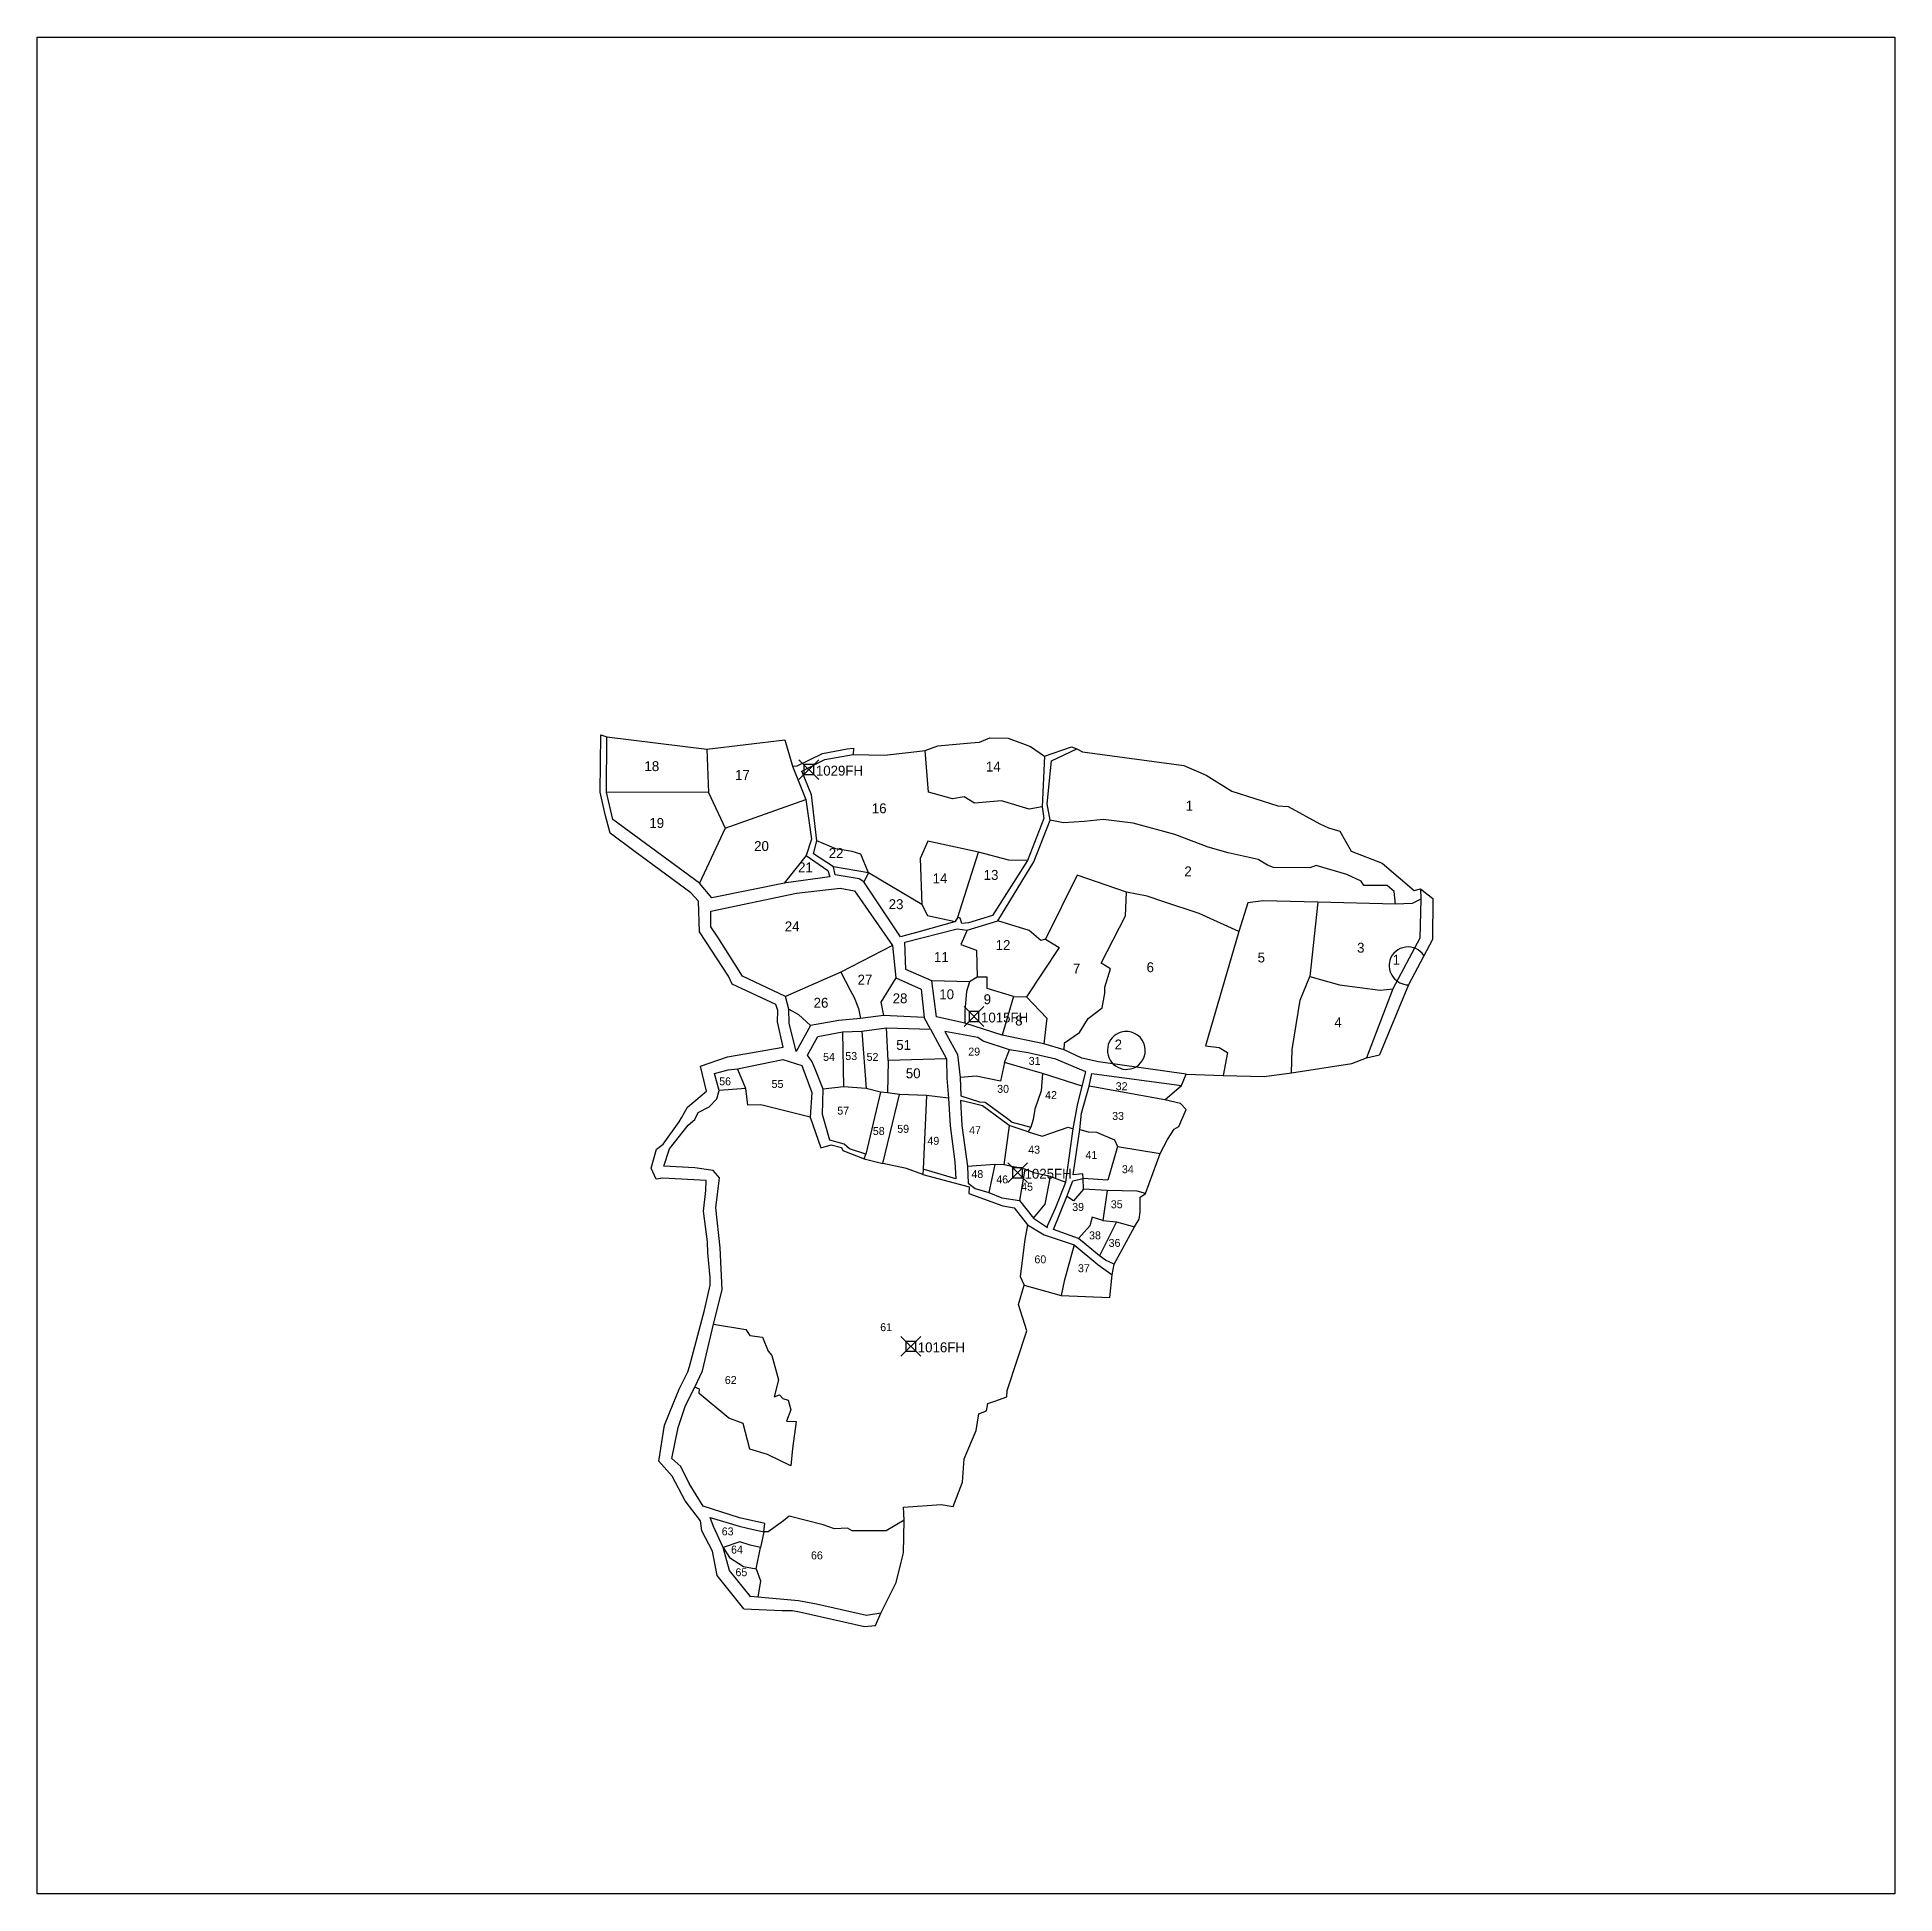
# Model space of a CAD drawing. Extents: x 153063 to 153999, y 178315 to 179250.
import ezdxf

# ---------------------------------------------------------------- set-up
doc = ezdxf.new("R2010")
doc.units = 0
doc.header["$MEASUREMENT"] = 0
doc.header["$PDMODE"] = 67
doc.header["$PDSIZE"] = 5
for name, color, linetype in [('BORDER-B', 3, 'CONTINUOUS'), ('IMAGE', 7, 'CONTINUOUS'), ('NO', 1, 'CONTINUOUS'), ('PARCEL', 6, 'CONTINUOUS'), ('ROAD', 2, 'CONTINUOUS'), ('TRIG-P', 2, 'CONTINUOUS'), ('TRIG-T', 1, 'CONTINUOUS')]:
    doc.layers.add(name, color=color, linetype=linetype)
picture_1 = doc.add_image_def('image1.tif', size_in_pixel=(8872, 8866))

msp = doc.modelspace()

# ---------------------------------------------------------------- linework, layer by layer
at = {"layer": 'BORDER-B'}
for points in [[(153419.25, 178458.18), (153405.9, 178474.92), (153403.57, 178487.16), (153398.15, 178497.39), (153397.37, 178502.51), (153389.77, 178512.58), (153383.1, 178524.98), (153376.44, 178532.57), (153379.38, 178550.71), (153383.73, 178561.4), (153386.69, 178568.83), (153391.04, 178577.5), (153391.97, 178580.14), (153399.41, 178608.66), (153402.35, 178621.21), (153402.35, 178625.09), (153401.11, 178637.49), (153400.96, 178643.07), (153398.94, 178658.41), (153400.18, 178668.79), (153400.32, 178673.89), (153378.45, 178675.13), (153375.04, 178674.51), (153372.56, 178680.09), (153375.35, 178689.7), (153378.61, 178692.18), (153386.67, 178703.49), (153387.91, 178705.51), (153390.86, 178710.93), (153400.47, 178718.84), (153397.37, 178731.55), (153411.01, 178736.2), (153439.08, 178741.16), (153436.29, 178753.87), (153436.44, 178759.6), (153435.36, 178762.54), (153413.34, 178772.77), (153411.61, 178776.94), (153396.88, 178799.25), (153396.42, 178814.6), (153392.54, 178818.78), (153364.47, 178839.55), (153351.91, 178848.85), (153349.43, 178858.31), (153346.95, 178869.62), (153347.15, 178898.39), (153350.25, 178897.46), (153400.64, 178891.26), (153439.87, 178895.91), (153443.75, 178882.74), (153446.23, 178882.89), (153458.94, 178889.09), (153471.35, 178891.41), (153474.6, 178891.72), (153474.45, 178888.47), (153490.11, 178888.16), (153503.6, 178889.71), (153510.72, 178890.61), (153517.08, 178892.93), (153533.67, 178894.48), (153538.01, 178894.79), (153543.28, 178896.96), (153552.43, 178896.81), (153563.75, 178892.62), (153570.72, 178887.66), (153584.37, 178892.47), (153587.01, 178891.38), (153589.95, 178889.83), (153640.97, 178883.01), (153652.28, 178878.21), (153665.15, 178870.15), (153688.39, 178862.66), (153693.51, 178862.35), (153709.48, 178853.67), (153713.98, 178851.66), (153719.56, 178849.95), (153725.3, 178839.88), (153740.96, 178833.83), (153757.08, 178820.04), (153760.18, 178820.81), (153766.54, 178816.01), (153766.23, 178795.4), (153754.14, 178772.46), (153739.57, 178737.19)], [(153524.78, 178509.68), (153529.43, 178521.98), (153530.33, 178533.72), (153536.3, 178548), (153537.74, 178556.31), (153541.54, 178557.93), (153542.26, 178561.55), (153545.7, 178562.81), (153551.84, 178564.98), (153552.02, 178568.05), (153561.96, 178598.23), (153557.63, 178611.42), (153560.52, 178621.18), (153579.14, 178615.94), (153603.72, 178615.03), (153604.88, 178626.34), (153605.97, 178631.76), (153616.09, 178650.55), (153618.44, 178654.35), (153618.98, 178658.14), (153618.98, 178665.55), (153618.98, 178665.55), (153621.69, 178667.36), (153629.1, 178687.59), (153632.72, 178694.64), (153636.15, 178699.7), (153638.5, 178701.15), (153642.12, 178709.64), (153639.24, 178712.62), (153631.47, 178714.61), (153639.79, 178721.84), (153642.14, 178727.44), (153660.75, 178726.89), (153681.54, 178726.35), (153695.28, 178728.16), (153725.65, 178732.86), (153733.06, 178735.75), (153739.57, 178737.19)], [(153419.25, 178458.18), (153438.59, 178457.23), (153443.76, 178457.23), (153447.4, 178456.65), (153480.15, 178449.19), (153485.71, 178449.76), (153488.39, 178455.89), (153496.05, 178471.39), (153498.54, 178481.54), (153499.69, 178486.33), (153500.07, 178502.79), (153499.69, 178509.3), (153518.65, 178510.64), (153524.78, 178509.68)]]:
    msp.add_lwpolyline(points, dxfattribs=at)
at = {"layer": 'PARCEL'}
for points in [[(153400.64, 178891.26), (153401.46, 178869.45), (153350.14, 178869.52)], [(153569.64, 178862.17), (153563.04, 178860.96), (153549.09, 178865.14), (153535.44, 178864.06), (153530.32, 178867.16), (153524.43, 178866.23), (153512.33, 178869.64), (153510.72, 178890.61)], [(153401.46, 178869.45), (153409.81, 178851.4), (153450.5, 178865.83)], [(153409.81, 178851.4), (153397.02, 178823.64)], [(153747.69, 178813.14), (153747.05, 178819.52), (153743.46, 178822.51), (153731.72, 178822.51), (153730.33, 178824.7), (153723.17, 178828.08), (153707.65, 178832.65), (153704.47, 178831.46), (153686.16, 178831.66), (153683.18, 178832.85), (153678.4, 178835.63), (153663.28, 178839.01), (153653.33, 178841.8), (153636.42, 178848.16), (153615.53, 178853.93), (153600.4, 178855.72), (153590.85, 178854.73), (153580.31, 178854.13), (153573.7, 178855.46)], [(153482.09, 178828.87), (153478.22, 178838.32), (153473.87, 178839.72), (153465.65, 178840.96), (153456.14, 178845.03)], [(153562.25, 178835.15), (153552.81, 178835.22), (153537.46, 178839.25), (153512.02, 178844.83), (153508.15, 178836.15), (153508.92, 178812.9), (153511.87, 178807.48), (153525.84, 178804.39)], [(153450.69, 178837.64), (153439.6, 178823.64)], [(153527.11, 178806.65), (153537.46, 178839.25)], [(153508.92, 178812.9), (153482.09, 178828.87)], [(153668.7, 178799.42), (153648.75, 178808.39), (153630.85, 178814.35), (153622.49, 178817.14), (153612.14, 178819.13), (153587.27, 178827.68), (153571.36, 178795.46), (153578.12, 178791.28), (153561.8, 178766.42), (153571.95, 178755.68), (153570.39, 178742.7)], [(153580.7, 178739.78), (153580.91, 178743.35), (153588.47, 178748.52), (153592.84, 178755.48), (153599.81, 178760.85), (153601.2, 178768.21), (153601.2, 178771.39), (153603.99, 178780.54), (153599.41, 178783.33), (153611.55, 178807.19), (153612.14, 178819.13)], [(153760.38, 178815.58), (153756.04, 178813.54), (153747.69, 178813.14), (153708.49, 178814.13), (153681.03, 178814.73), (153673.27, 178813.74), (153668.7, 178799.42), (153651.98, 178741.74), (153658.75, 178740.94), (153662.93, 178738.36), (153660.75, 178726.89)], [(153708.49, 178814.13), (153704.51, 178776.74)], [(153571.36, 178795.46), (153568.89, 178794.85), (153563.12, 178799.83), (153547.25, 178804.72)], [(153531.88, 178800.05), (153528.7, 178792.87), (153536.46, 178789.88), (153536.86, 178776.36), (153533.08, 178773.97), (153513.99, 178774.58)], [(153494.12, 178792.3), (153468.17, 178778.84), (153472.84, 178769.82), (153474.91, 178766.09), (153476.99, 178760.59), (153477.99, 178755.45)], [(153468.17, 178778.84), (153440.26, 178766.54)], [(153495.87, 178775.97), (153488.4, 178763.7), (153489.66, 178757.01)], [(153555.16, 178766.61), (153541.83, 178770.59), (153541.83, 178776.36), (153536.86, 178776.36)], [(153695.28, 178728.16), (153695.56, 178739.95), (153699.54, 178764.81), (153704.51, 178776.74), (153719.43, 178772.57), (153739.93, 178769.78), (153746.38, 178770.47)], [(153533.08, 178773.97), (153531.49, 178769.2), (153530.69, 178759.45), (153530.72, 178753.2)], [(153555.16, 178766.61), (153549.39, 178747.17)], [(153555.16, 178766.61), (153561.8, 178766.42)], [(153442.01, 178760.31), (153446.91, 178757.59), (153452.9, 178751.95)], [(153469.04, 178748.84), (153469.58, 178721.02)], [(153478.77, 178749.23), (153480.99, 178720.2)], [(153521.39, 178735.23), (153492, 178734.36), (153491.21, 178750.79)], [(153589.75, 178721.4), (153569.83, 178727.86), (153550.71, 178733.32), (153553.18, 178739.67)], [(153452.71, 178705.88), (153427.9, 178712.09), (153421.3, 178711.81), (153420.33, 178720.33), (153416.14, 178730.18)], [(153492, 178734.36), (153491.72, 178718)], [(153550.71, 178733.32), (153548.62, 178724), (153536.4, 178726.41), (153528.29, 178725.87)], [(153420.33, 178720.33), (153406.81, 178719.29)], [(153522.36, 178715.4), (153511.25, 178716.76), (153497.77, 178717.31), (153491.72, 178718), (153488.14, 178718.41), (153480.99, 178720.2), (153469.58, 178721.02), (153459.32, 178719.88)], [(153569.83, 178727.86), (153569.19, 178719.02), (153565.98, 178709.86), (153565.01, 178704.72), (153563.88, 178700.79)], [(153631.47, 178714.61), (153593.25, 178721.4)], [(153479.93, 178684.88), (153489.38, 178682.39), (153497.77, 178717.31)], [(153488.14, 178718.41), (153480.71, 178687.22)], [(153511.25, 178716.76), (153509.72, 178679.63)], [(153552.99, 178701.57), (153550.23, 178681.75)], [(153562.52, 178698.46), (153569.67, 178696.21), (153582.69, 178700.71), (153585.27, 178700.01)], [(153588.58, 178699.55), (153592.82, 178698.46), (153597, 178698.3), (153606, 178694.44), (153607.6, 178691.07), (153629.1, 178687.59)], [(153607.6, 178691.07), (153602.78, 178674.04), (153590.33, 178674.86)], [(153509.53, 178676.9), (153501.21, 178679.91), (153489.38, 178682.39)], [(153560.83, 178679.66), (153550.23, 178681.75), (153545.73, 178681.91), (153531.98, 178680.96)], [(153545.73, 178681.91), (153542.68, 178667.93)], [(153573.85, 178675.97), (153566.14, 178677.57), (153560.83, 178679.66), (153558.24, 178663.85)], [(153565.24, 178654.91), (153571.12, 178661.99), (153573.85, 178675.97), (153581.58, 178672.99)], [(153590.41, 178669.54), (153590.33, 178674.86)], [(153621.69, 178667.36), (153617.41, 178668.58), (153602.3, 178668.9), (153590.41, 178669.54), (153585.42, 178663.59), (153581.97, 178665.92)], [(153602.3, 178668.9), (153600.21, 178653.79), (153594.75, 178655.4), (153593.62, 178651.06), (153588, 178644.73)], [(153600.21, 178653.79), (153607.12, 178653.15), (153616.09, 178650.55)], [(153562.23, 178651.63), (153560.96, 178644.19), (153558.52, 178625.53), (153560.52, 178621.18)], [(153607.12, 178653.15), (153598.5, 178635.98)], [(153585.77, 178641.52), (153580.73, 178623.21), (153579.14, 178615.94)], [(153404.07, 178601.54), (153420.26, 178598.89), (153422.32, 178595.8), (153428.68, 178594.94), (153431.61, 178587.89), (153433.32, 178585.66), (153436.76, 178573.46), (153434.53, 178564.87), (153437.28, 178565.9), (153439, 178564.01), (153441.57, 178563.15), (153442.95, 178558.34), (153440.72, 178552.67), (153445.7, 178552.5), (153443.81, 178538.93), (153442.95, 178530.16), (153431.26, 178535.83), (153422.32, 178538.58), (153418.89, 178551.47), (153411.67, 178554.22), (153396.71, 178566.59), (153396.88, 178568.82), (153394.54, 178569.85)], [(153500.07, 178502.79), (153490.99, 178497.43), (153473.93, 178497.43), (153471.49, 178498.72), (153465.04, 178498.44), (153459.3, 178500.44), (153442.09, 178504.74), (153439.22, 178502.45), (153431.47, 178496.86), (153429.34, 178496.97)], [(153429.34, 178496.97), (153427.6, 178488.97), (153422.44, 178490.26), (153417.28, 178491.84), (153408.91, 178489), (153412.11, 178483.96), (153419.14, 178479.37), (153425.45, 178478.22), (153427.6, 178488.97)], [(153425.45, 178478.22), (153427.6, 178472.2), (153426.42, 178463.92)]]:
    msp.add_lwpolyline(points, dxfattribs=at)
for centre, radius, start, end in [((153754.34, 178782.36), 9.9, 164.72494, 268.81579), ((153753.98, 178781.86), 9.71, 34.45183, 161.32759), ((153612.07, 178739.46), 9.57, 106.29986, 298.72845), ((153612, 178739.43), 9.58, 299.16665, 105.86166)]:
    msp.add_arc(centre, radius, start, end, dxfattribs=at)
at = {"layer": 'ROAD'}
for points in [[(153443.75, 178882.74), (153450.5, 178865.83), (153453.42, 178845.8), (153450.69, 178837.64), (153461.59, 178830.06), (153462.56, 178826.95), (153440.58, 178823.84), (153403.24, 178816.26), (153397.02, 178823.64), (153353.26, 178855.72), (153350.14, 178869.52), (153350.25, 178897.46)], [(153570.72, 178887.66), (153569.64, 178862.17), (153570.42, 178856.34), (153562.25, 178835.15), (153544.55, 178807.35), (153532.49, 178803.66), (153529.21, 178803.44), (153528.3, 178806.06), (153527.11, 178806.65), (153525.84, 178804.39), (153525.36, 178804.15), (153508.09, 178799.31), (153498.15, 178796.62), (153479.67, 178824.42), (153477.34, 178825.98), (153465.28, 178827.92), (153464.5, 178832), (153454.39, 178838.42), (153456.14, 178845.03), (153453.42, 178868.16), (153448.56, 178880.21), (153460.03, 178886.05), (153474.45, 178888.47)], [(153642.14, 178727.44), (153597.98, 178733.73), (153589.65, 178735.51), (153580.7, 178739.78), (153570.39, 178742.7), (153549.39, 178747.17), (153530.72, 178753.2), (153516.32, 178756.31), (153513.99, 178774.58), (153500.96, 178780.22), (153500.38, 178794.02), (153526.83, 178800.63), (153531.88, 178800.05), (153547.25, 178804.72), (153565.34, 178834.46), (153573.7, 178855.46), (153572.17, 178863.73), (153574.31, 178885.31), (153587.01, 178891.38)], [(153482.09, 178828.87), (153464.5, 178832)], [(153482.09, 178828.87), (153479.67, 178824.42)], [(153488.39, 178455.89), (153481.07, 178454.78), (153455.98, 178460.42), (153446.84, 178462.17), (153426.42, 178463.92), (153422.72, 178464.31), (153412.03, 178477.33), (153408.91, 178489), (153404.05, 178499.5), (153402.3, 178504.16), (153416.89, 178499.69), (153421.17, 178498.72), (153429.34, 178496.97), (153429.92, 178501.05), (153417.08, 178503.97), (153398.8, 178509.8), (153391.8, 178521.27), (153387.52, 178529.82), (153383.05, 178533.91), (153386.16, 178549.46), (153389.87, 178560.52), (153394.54, 178569.85), (153398.43, 178578.02), (153404.07, 178601.54), (153408.35, 178618.84), (153407.37, 178640.03), (153405.23, 178660.06), (153406.98, 178675.22), (153403.87, 178678.92), (153394.54, 178680.28), (153378.98, 178681.05), (153381.89, 178689.8), (153391.25, 178701.8), (153394.55, 178704.71), (153396.3, 178708.21), (153401.75, 178710.94), (153405.64, 178715.02), (153406.81, 178719.29), (153404.47, 178727.85), (153411.47, 178729.6), (153416.14, 178730.18), (153438.9, 178734.85), (153448.43, 178731.93), (153453.48, 178718.32), (153452.71, 178705.88), (153458.15, 178690.33), (153463.21, 178691.88), (153468.46, 178690.52), (153469.24, 178688.97), (153479.93, 178684.88), (153480.71, 178687.22), (153472.54, 178689.94), (153469.82, 178692.27), (153462.62, 178694.22), (153458.93, 178707.24), (153459.32, 178719.88), (153455.43, 178729.6), (153453.68, 178733.68), (153451.34, 178736.99), (153456.6, 178746.51), (153469.04, 178748.84), (153478.77, 178749.23), (153491.21, 178750.79), (153513.39, 178750.21), (153510.08, 178756.04), (153489.66, 178757.01), (153477.99, 178755.45), (153467.1, 178754.48), (153452.9, 178751.95), (153445.7, 178738.93), (153442.2, 178753.12), (153442.01, 178760.31), (153440.26, 178766.54), (153418.67, 178776.84), (153406.22, 178796.47), (153402.71, 178801.63), (153402.71, 178809.6), (153445.88, 178818.74), (153467.86, 178821.26), (153475.06, 178819.9), (153494.12, 178792.3), (153495.87, 178775.97), (153508.7, 178770.33), (153510.08, 178756.04)], [(153760.18, 178820.81), (153760.38, 178815.58), (153759.99, 178795.94), (153746.38, 178770.47), (153733.06, 178735.75)], [(153513.39, 178750.21), (153521.39, 178735.23), (153521.58, 178725.5), (153522.36, 178715.4), (153523.33, 178701.4), (153525.67, 178683.32), (153526.06, 178674.76), (153509.72, 178679.63), (153509.53, 178676.9), (153532.86, 178670.68), (153532.67, 178667.38), (153549.79, 178661.16), (153555.43, 178660.18), (153562.23, 178651.63), (153570.6, 178646.58), (153585.77, 178641.52), (153597.72, 178631.51), (153604.88, 178626.34)], [(153572.24, 178651.02), (153576.33, 178659.96), (153581.58, 178672.99), (153585.27, 178700.01), (153587.41, 178711.87), (153589.75, 178721.4), (153591.69, 178728.59), (153576.52, 178735), (153562.52, 178738.31), (153553.18, 178739.67), (153539.96, 178744.14), (153537.24, 178745.89), (153520.51, 178749), (153526.93, 178737.34), (153528.29, 178725.87), (153528.68, 178716.53), (153538.01, 178713.62), (153540.93, 178713.42), (153552.21, 178705.07), (153554.54, 178703.32), (153563.88, 178700.79), (153562.52, 178698.46), (153552.99, 178701.57), (153549.1, 178704.48), (153539.57, 178711.48), (153533.54, 178713.04), (153528.48, 178714.2), (153529.07, 178701.57), (153531.98, 178680.96), (153532.37, 178672.6), (153535.87, 178669.88), (153542.68, 178667.93), (153549.29, 178665.21), (153558.24, 178663.85), (153565.24, 178654.91), (153572.24, 178650.24), (153572.24, 178651.02)], [(153605.97, 178631.76), (153601.61, 178633.84), (153598.5, 178635.98), (153588, 178644.73), (153575.35, 178649.2), (153581.97, 178665.92), (153585.08, 178673.69), (153590.33, 178674.86), (153590.14, 178677.19), (153585.27, 178676.8), (153588.58, 178699.55), (153589.36, 178707.91), (153593.25, 178721.4), (153594.61, 178727.81), (153639.79, 178721.84)]]:
    msp.add_lwpolyline(points, dxfattribs=at)
at = {"layer": 'TRIG-P'}
for p in [(153452.08, 178880.92), (153535.28, 178756.53), (153557.23, 178677.82), (153503.42, 178590.37)]:
    msp.add_point(p, dxfattribs=at)

# ---------------------------------------------------------------- texts
at = {"layer": 'NO'}
for s, height, p in [('18', 5, (153369.21, 178880.17)), ('17', 5, (153414.85, 178875.7)), ('14', 5, (153541.25, 178879.94)), ('16', 5, (153483.76, 178858.93)), ('1', 5, (153641.93, 178860.26)), ('19', 5, (153371.67, 178851.55)), ('20', 5, (153424.47, 178839.92)), ('22', 5, (153462.06, 178836.34)), ('21', 5, (153446.62, 178829.18)), ('2', 5, (153641.26, 178827.16)), ('14', 5, (153514.42, 178823.59)), ('13', 5, (153540.13, 178825.37)), ('23', 5, (153492.27, 178810.62)), ('24', 5, (153439.91, 178799.43)), ('12', 5, (153546.17, 178790.03)), ('3', 5, (153728.3, 178788.69)), ('11', 5, (153515.09, 178784)), ('5', 5, (153678.18, 178783.77)), ('1', 5, (153746.2, 178782.65)), ('27', 5, (153476.61, 178772.6)), ('7', 5, (153585.1, 178778.18)), ('6', 5, (153622.24, 178778.85)), ('26', 5, (153454.45, 178760.97)), ('28', 5, (153494.28, 178763.2)), ('10', 5, (153517.77, 178765.22)), ('9', 5, (153540.13, 178762.74)), ('8', 5, (153556.01, 178752.01)), ('4', 5, (153716.88, 178751.12)), ('54', 4, (153459.23, 178734.18)), ('53', 4, (153470.42, 178734.63)), ('52', 4, (153481.16, 178734.18)), ('51', 5, (153496.07, 178739.72)), ('29', 4, (153532.39, 178736.86)), ('2', 5, (153606.13, 178739.93)), ('50', 5, (153500.91, 178725.43)), ('31', 4, (153562.82, 178732.17)), ('56', 4, (153406.87, 178721.88)), ('55', 4, (153433.28, 178720.54)), ('30', 4, (153546.94, 178718.08)), ('42', 4, (153571.1, 178714.95)), ('32', 4, (153606.68, 178719.42)), ('57', 4, (153466.39, 178707.12)), ('58', 4, (153484.29, 178696.83)), ('59', 4, (153496.6, 178697.95)), ('47', 4, (153532.84, 178697.28)), ('33', 4, (153604.89, 178704.43)), ('49', 4, (153511.81, 178691.91)), ('43', 4, (153562.6, 178687.44)), ('41', 4, (153591.46, 178684.75)), ('34', 4, (153609.81, 178677.6)), ('48', 4, (153533.96, 178675.14)), ('46', 4, (153546.49, 178672.45)), ('45', 4, (153559.04, 178668.75)), ('39', 4, (153584.75, 178658.59)), ('35', 4, (153604.22, 178659.93)), ('38', 4, (153593.25, 178644.27)), ('36', 4, (153603.1, 178640.47)), ('60', 4, (153565.73, 178632.2)), ('37', 4, (153587.66, 178627.72)), ('61', 4, (153488.02, 178598)), ('62', 4, (153409.71, 178571.38)), ('63', 4, (153408.14, 178495.12)), ('64', 4, (153412.84, 178485.95)), ('66', 4, (153453.12, 178483.04)), ('65', 4, (153415.08, 178474.54))]:
    msp.add_text(s, height=height, dxfattribs=at).set_placement(p)
at = {"layer": 'TRIG-T'}
for s, p in [('1029FH', (153455.58, 178877.9)), ('1015FH', (153538.78, 178753.52)), ('1025FH', (153560.73, 178674.81)), ('1016FH', (153506.92, 178587.35))]:
    msp.add_text(s, height=5, dxfattribs=at).set_placement(p)

# ---------------------------------------------------------------- pictures from other files: only their frames are drawn
at = {"layer": 'IMAGE'}
image = msp.add_image(picture_1, insert=(153063.19, 178314.5), size_in_units=(936.09, 935.46), dxfattribs=at)
image.dxf.flags = 15

doc.saveas('drawing.dxf')
